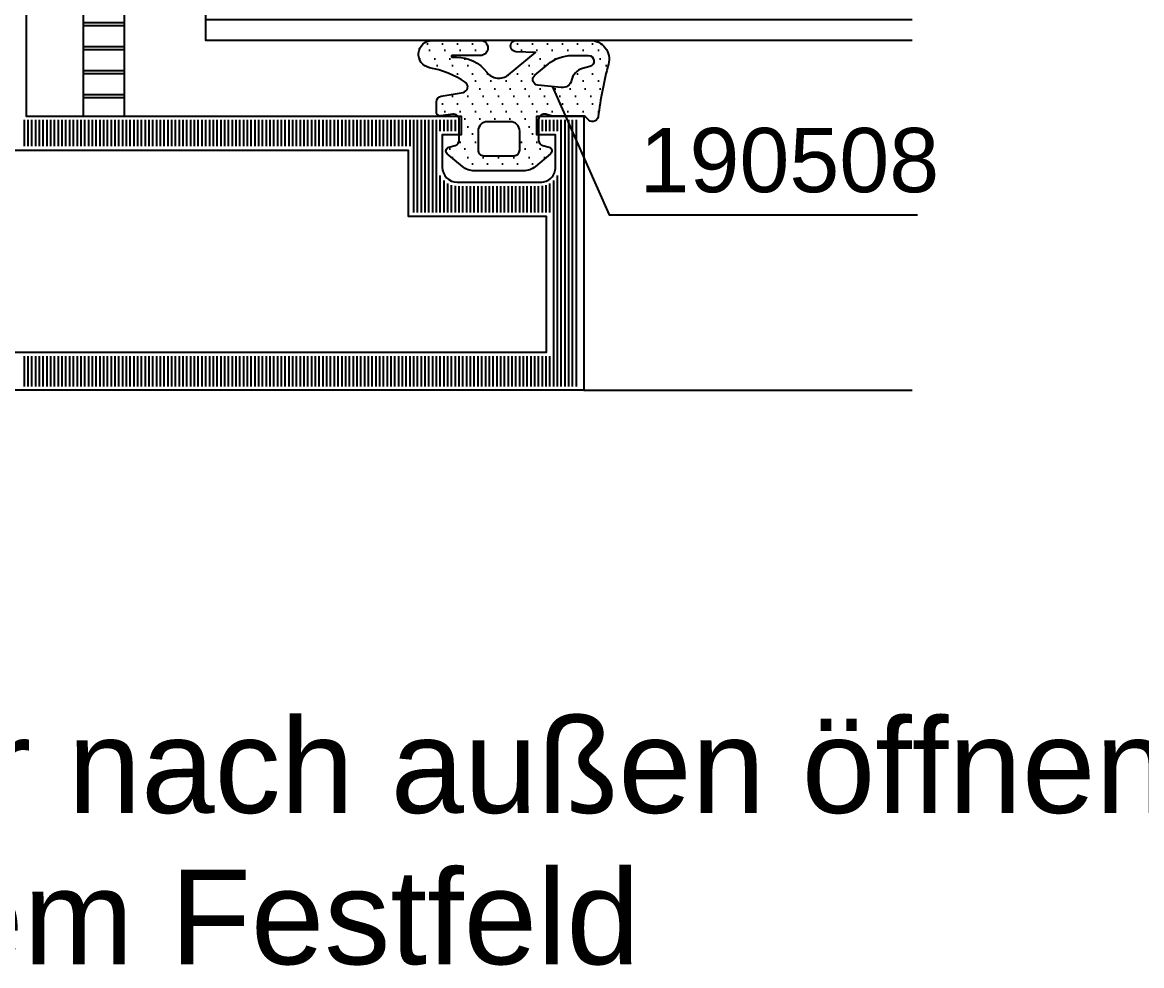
# Model space of a CAD drawing. Extents: x -247 to 191, y 24 to 414.
# Drawn here: x 45.64 to 75.24, y 37.54 to 62.48 of the extents above; entities that cross this region are included whole.
import ezdxf

# ---------------------------------------------------------------- set-up
doc = ezdxf.new("R2010")
doc.units = 0
doc.header["$LTSCALE"] = 6
doc.linetypes.add('AUSGEZOGEN', pattern=[0])
doc.layers.get('0').update_dxf_attribs({"color": 4, "linetype": 'CONTINUOUS'})
for name, color, linetype in [('01TXT', 7, 'CONTINUOUS'), ('CONST18', 3, 'AUSGEZOGEN'), ('CONST25', 3, 'CONTINUOUS'), ('DICHT_PAR', 3, 'CONTINUOUS'), ('DICHT_SCH', 3, 'CONTINUOUS'), ('KH_NOR', 7, 'CONTINUOUS'), ('KH_SCH', 3, 'CONTINUOUS'), ('PNR', 7, 'CONTINUOUS')]:
    doc.layers.add(name, color=color, linetype=linetype)
doc.styles.add('SWISS', font='swiss.ttf')
doc.styles.add('SWISSL', font='swissl.ttf')

# ---------------------------------------------------------------- blocks, each defined once
blk = doc.blocks.new('STREIFEN')
at = {"layer": 'DICHT_SCH'}
h = blk.add_hatch(dxfattribs=at)
h.set_pattern_fill('LINE', color=256, scale=0.4, angle=90, style=0)
h.set_pattern_definition([(90, (-94.31533518184392, -226.5009291368289), (-1.27, 7.776250346772095e-17), [])])
h.paths.add_polyline_path([(0, 2.199999999999989), (0, 0), (24, 0), (24, 2.199999999999989)])
at = {"layer": 'DICHT_PAR'}
blk.add_lwpolyline([(0, 2.199999999999989), (0, 0), (24, 0), (24, 2.199999999999989)], close=True, dxfattribs=at)
blk = doc.blocks.new('LL199162')
blk.add_blockref('STREIFEN', (0, 0))
blk = doc.blocks.new('*X59')
at = {"color": 0}
for p, q in [((0.2000126093457786, 66.60000000000001), (14.30001272975318, 66.60000000000001)), ((0.200012550459316, 66.4), (14.30001272771285, 66.4)), ((0.2000124326863909, 66), (14.30001272363218, 66)), ((0.2000123737999283, 65.8), (14.30001272159185, 65.8)), ((0.2000124915728535, 66.2), (14.30001272567252, 66.2)), ((0.2000121971405406, 65.2), (1.800012727272519, 65.2)), ((0.2000123149134657, 65.60000000000001), (11.3641228238881, 65.60000000000001)), ((0.2000122560270031, 65.4), (11.08586987762214, 65.4)), ((9.400012727270932, 65.20000000000013), (10.93398731853494, 65.2)), ((13.70001272724381, 65.60000000000001), (14.30001271955152, 65.60000000000001)), ((13.70001272726022, 65.4), (14.30001271751118, 65.4)), ((13.70001272727663, 65.2), (14.30001271547085, 65.2)), ((0.2000120204811528, 64.60000000000001), (1.800012727272521, 64.60000000000001)), ((0.200012138254078, 65), (1.80001272727252, 65)), ((0.2000120793676154, 64.8), (1.80001272727252, 64.8)), ((9.400012727272337, 65), (10.84607352273583, 65)), ((9.400012727273742, 64.8), (10.80502528904698, 64.8)), ((9.400012727275145, 64.60000000000001), (10.80001272727219, 64.60000000000001)), ((13.70001272729303, 65), (14.30001271343052, 65)), ((13.70001272730944, 64.8), (14.30001271139018, 64.8)), ((0.2000118438217651, 64), (1.800012727272523, 64)), ((0.2000119027082277, 64.2), (1.800012727272522, 64.2)), ((0.2000119615946903, 64.4), (1.800012727272521, 64.4)), ((9.40001272727655, 64.4), (10.8000127272722, 64.4)), ((9.400012727277955, 64.2), (10.80001272727222, 64.2)), ((9.40001272727936, 64), (10.80001272727223, 64)), ((0.2000117260488399, 63.6), (1.800012727272524, 63.6)), ((0.2000116671623774, 63.40000000000001), (1.800012727272524, 63.40000000000001)), ((0.2000117849353025, 63.8), (1.800012727272523, 63.8)), ((9.400012727280766, 63.8), (10.80001272727225, 63.8)), ((9.40001272728217, 63.6), (10.80001272727226, 63.6)), ((9.400012727283576, 63.40000000000001), (10.80001272727228, 63.40000000000001)), ((0.2000115493894522, 63), (1.800012727272525, 63)), ((0.2000114905029896, 62.8), (1.800012727272526, 62.8)), ((0.2000116082759148, 63.2), (1.800012727272525, 63.2)), ((9.400012727284981, 63.2), (10.8000127272723, 63.2)), ((9.400012727286386, 63), (10.80001272727231, 63)), ((9.400012727287791, 62.8), (10.80001272727233, 62.8)), ((0.2000113138436019, 62.2), (1.800012727272528, 62.2)), ((0.200011431616527, 62.6), (1.800012727272527, 62.6)), ((0.2000113727300645, 62.40000000000001), (1.800012727272527, 62.40000000000001)), ((9.400012727289196, 62.6), (10.80001272727234, 62.6)), ((9.400012727290601, 62.40000000000001), (10.80001272727236, 62.40000000000001)), ((9.400012727292006, 62.2), (10.80001272727237, 62.2)), ((0.2000111371842141, 61.6), (1.800012727272529, 61.6)), ((0.2000111960706767, 61.8), (1.800012727272529, 61.8)), ((0.2000112549571393, 62), (1.800012727272528, 62)), ((9.400012727293412, 62), (10.80001272727239, 62)), ((9.400012727294817, 61.8), (10.8000127272724, 61.8)), ((9.40001272729622, 61.6), (10.80001272727242, 61.6)), ((0.200011019411289, 61.2), (1.800012727272531, 61.2)), ((0.2000109605248264, 61), (1.800012727272531, 61)), ((0.2000110782977516, 61.40000000000001), (1.80001272727253, 61.40000000000001)), ((9.400012727297625, 61.40000000000001), (10.80001272727243, 61.40000000000001)), ((9.40001272729903, 61.2), (10.80001272727245, 61.2)), ((9.400012727300435, 61), (10.80001272727247, 61)), ((0.2000108427519013, 60.6), (1.800012727272533, 60.6)), ((0.2000107838654387, 60.40000000000001), (1.800012727272533, 60.40000000000001)), ((0.2000109016383639, 60.8), (1.800012727272532, 60.8)), ((9.40001272730184, 60.8), (10.80001272727248, 60.8)), ((9.400012727303245, 60.6), (10.8000127272725, 60.6)), ((9.40001272730465, 60.40000000000001), (10.80001272727251, 60.40000000000001)), ((0.200010607206051, 59.8), (1.800012727272535, 59.8)), ((0.2000107249789761, 60.2), (1.800012727272534, 60.2)), ((0.2000106660925135, 60), (1.800012727272534, 60)), ((9.400012727306056, 60.2), (10.80502530090539, 60.2)), ((9.40001272730746, 60), (10.84607355580197, 60)), ((9.400012727308866, 59.8), (10.93398737103433, 59.8)), ((13.70001272726021, 60.2), (14.30001273374893, 60.2)), ((13.70001272729303, 60), (14.30001273369232, 60)), ((13.70001272732585, 59.8), (14.30001273363571, 59.8)), ((0.2000105483195884, 59.6), (1.800012727272535, 59.6)), ((0.2000104894331258, 59.40000000000001), (1.800012727272536, 59.40000000000001)), ((9.400012727310271, 59.6), (11.08586994965625, 59.6)), ((9.400012727311676, 59.40000000000001), (11.36412291960579, 59.40000000000001)), ((13.70001272735866, 59.6), (14.3000127335791, 59.6)), ((13.70001272739148, 59.40000000000001), (14.30001273352249, 59.40000000000001)), ((0.2000103127737381, 58.8), (1.800012727272538, 58.8)), ((0.2000104305466632, 59.2), (1.800012727272537, 59.2)), ((0.2000103716602006, 59), (1.800012727272537, 59)), ((9.400012727313081, 59.2), (14.30001273346588, 59.2)), ((9.400012727314486, 59), (14.30001273340927, 59)), ((9.40001272731589, 58.8), (14.30001273335266, 58.8)), ((0.2000101361143503, 58.2), (1.800012727272539, 58.2)), ((0.2000101950008129, 58.40000000000001), (1.800012727272539, 58.40000000000001)), ((0.2000102538872755, 58.6), (1.800012727272538, 58.6)), ((9.400012727317295, 58.6), (14.30001273329606, 58.6)), ((9.4000127273187, 58.40000000000001), (14.30001273323945, 58.40000000000001)), ((9.400012727320105, 58.2), (14.30001273318284, 58.2)), ((0.2000100183414252, 57.8), (1.800012727272541, 57.8)), ((0.2000099594549626, 57.6), (1.800012727272541, 57.6)), ((0.2000100772278877, 58), (1.80001272727254, 58)), ((9.40001272732151, 58), (14.30001273312623, 58)), ((12.90001272727256, 57.8), (14.30001273306962, 57.8)), ((12.90001272727257, 57.6), (14.30001273301301, 57.6)), ((0.2000098416820374, 57.2), (1.800012727272542, 57.2)), ((0.2000097827955749, 57), (1.800012727272543, 57)), ((0.2000099005685, 57.40000000000001), (1.800012727272542, 57.40000000000001)), ((12.90001272727257, 57.40000000000001), (14.3000127329564, 57.40000000000001)), ((12.90001272727257, 57.2), (14.30001273289979, 57.2)), ((12.90001272727257, 57), (14.30001273284318, 57)), ((0.2000096061361871, 56.40000000000001), (1.800012727272545, 56.40000000000001)), ((0.2000097239091123, 56.8), (1.800012727272543, 56.8)), ((0.2000096650226497, 56.6), (1.800012727272544, 56.6)), ((12.90001272727257, 56.8), (14.30001273278657, 56.8)), ((12.90001272727257, 56.6), (14.30001273272996, 56.6)), ((12.90001272727257, 56.40000000000001), (14.30001273267336, 56.40000000000001)), ((0.2000094294767994, 55.8), (1.800012727272546, 55.8)), ((0.2000095472497245, 56.2), (1.800012727272545, 56.2)), ((0.200009488363262, 56), (1.800012727272546, 56)), ((12.90001272727257, 56.2), (14.30001273261675, 56.2)), ((12.90001272727257, 56), (14.30001273256014, 56)), ((12.90001272727257, 55.8), (14.30001273250353, 55.8)), ((0.2000093117038742, 55.40000000000001), (1.800012727272548, 55.40000000000001)), ((0.2000092528174116, 55.2), (1.800012727272548, 55.2)), ((0.2000093705903368, 55.6), (1.800012727272547, 55.6)), ((12.90001272727258, 55.6), (14.30001273244692, 55.6)), ((12.90001272727258, 55.40000000000001), (14.30001273239031, 55.40000000000001)), ((12.90001272727258, 55.2), (14.3000127323337, 55.2)), ((0.2000091350444865, 54.8), (1.800012727272549, 54.8)), ((0.2000090761580239, 54.6), (1.80001272727255, 54.6)), ((0.2000091939309491, 55), (1.800012727272549, 55)), ((12.90001272727258, 55), (14.30001273227709, 55)), ((12.90001272727258, 54.8), (14.30001273222048, 54.8)), ((12.90001272727258, 54.6), (14.30001273216387, 54.6)), ((0.2000088994986362, 54), (1.800012727272552, 54)), ((0.2000090172715613, 54.40000000000001), (1.800012727272551, 54.40000000000001)), ((0.2000089583850987, 54.2), (1.800012727272551, 54.2)), ((12.90001272727258, 54.40000000000001), (14.30001273210726, 54.40000000000001)), ((12.90001272727258, 54.2), (14.30001273205066, 54.2)), ((12.90001272727259, 54), (14.30001273199405, 54)), ((0.2000087228392484, 53.40000000000001), (1.800012727272553, 53.40000000000001)), ((0.2000088406121736, 53.8), (1.800012727272552, 53.8)), ((0.200008781725711, 53.6), (1.800012727272553, 53.6)), ((12.90001272727259, 53.8), (14.30001273193744, 53.8)), ((12.90001272727259, 53.6), (14.30001273188083, 53.6)), ((12.90001272727259, 53.40000000000001), (14.30001273182422, 53.40000000000001)), ((0.2000085461798607, 52.8), (1.800012727272555, 52.8)), ((0.2000086050663233, 53), (1.800012727272555, 53)), ((0.2000086639527859, 53.2), (1.800012727272554, 53.2)), ((12.90001272727259, 53.2), (14.30001273176761, 53.2)), ((12.90001272727259, 53), (14.300012731711, 53)), ((12.90001272727259, 52.8), (14.30001273165439, 52.8)), ((0.2000084284069356, 52.40000000000001), (1.800012727272556, 52.40000000000001)), ((0.200008369520473, 52.2), (1.800012727272557, 52.2)), ((0.2000084872933981, 52.6), (1.800012727272556, 52.6)), ((12.90001272727259, 52.6), (14.30001273159778, 52.6)), ((12.90001272727259, 52.40000000000001), (14.30001273154117, 52.40000000000001)), ((12.90001272727259, 52.2), (14.30001273148456, 52.2)), ((0.2000081928610852, 51.6), (1.800012727272559, 51.6)), ((0.2000083106340104, 52), (1.800012727272557, 52)), ((0.2000082517475478, 51.8), (1.800012727272558, 51.8)), ((12.9000127272726, 52), (14.30001273142796, 52)), ((12.9000127272726, 51.8), (14.30001273137135, 51.8)), ((12.9000127272726, 51.6), (14.30001273131474, 51.6)), ((0.2000080162016975, 51), (1.80001272727256, 51)), ((0.2000081339746227, 51.40000000000001), (1.800012727272559, 51.40000000000001)), ((0.2000080750881601, 51.2), (1.80001272727256, 51.2)), ((12.9000127272726, 51.40000000000001), (14.30001273125813, 51.40000000000001)), ((12.9000127272726, 51.2), (14.30001273120152, 51.2)), ((12.9000127272726, 51), (14.30001273114491, 51)), ((0.2000078395423098, 50.40000000000001), (1.800012727272562, 50.40000000000001)), ((0.2000078984287723, 50.6), (1.800012727272561, 50.6)), ((0.2000079573152349, 50.8), (1.800012727272561, 50.8)), ((12.9000127272726, 50.8), (14.3000127310883, 50.8)), ((12.9000127272726, 50.6), (14.30001273103169, 50.6)), ((12.90001272727261, 50.40000000000001), (14.30001273097508, 50.40000000000001)), ((0.2000077217693846, 50), (1.800012727272563, 50)), ((0.200007662882922, 49.8), (1.800012727272564, 49.8)), ((0.2000077806558472, 50.2), (1.800012727272563, 50.2)), ((12.90001272727261, 50.2), (14.30001273091847, 50.2)), ((12.90001272727261, 50), (14.30001273086186, 50)), ((12.90001272727261, 49.8), (14.30001273080526, 49.8)), ((0.2000075451099969, 49.40000000000001), (1.800012727272565, 49.40000000000001)), ((0.2000074862235343, 49.2), (1.800012727272566, 49.2)), ((0.2000076039964594, 49.6), (1.800012727272564, 49.6)), ((12.90001272727261, 49.6), (14.30001273074865, 49.6)), ((12.90001272727261, 49.40000000000001), (14.30001273069204, 49.40000000000001)), ((12.90001272727261, 49.2), (14.30001273063543, 49.2)), ((0.2000073095641466, 48.6), (1.800012727272567, 48.6)), ((0.2000074273370717, 49), (1.800012727272566, 49)), ((0.2000073684506091, 48.8), (1.800012727272567, 48.8)), ((12.90001272727261, 49), (14.30001273057882, 49)), ((12.90001272727261, 48.8), (14.30001273052221, 48.8)), ((12.90001272727261, 48.6), (14.3000127304656, 48.6)), ((0.2000071329047588, 48), (1.800012727272569, 48)), ((0.2000071917912214, 48.2), (1.800012727272569, 48.2)), ((0.200007250677684, 48.40000000000001), (1.800012727272568, 48.40000000000001)), ((12.90001272727262, 48.40000000000001), (14.30001273040899, 48.40000000000001)), ((12.90001272727262, 48.2), (14.30001273035238, 48.2)), ((12.90001272727262, 48), (14.30001273029577, 48)), ((0.2000070151318337, 47.6), (1.80001272727257, 47.6)), ((0.2000069562453711, 47.40000000000001), (1.800012727272571, 47.40000000000001)), ((0.2000070740182962, 47.8), (1.80001272727257, 47.8)), ((12.90001272727262, 47.8), (14.30001273023916, 47.8)), ((12.90001272727262, 47.6), (14.30001273018256, 47.6)), ((12.90001272727262, 47.40000000000001), (14.30001273012595, 47.40000000000001)), ((0.2000068384724459, 47), (1.800012727272572, 47)), ((0.2000067795859833, 46.8), (1.800012727272573, 46.8)), ((0.2000068973589085, 47.2), (1.800012727272571, 47.2)), ((12.90001272727262, 47.2), (14.30001273006934, 47.2)), ((12.90001272727262, 47), (14.30001273001273, 47)), ((12.90001272727262, 46.8), (14.30001272995612, 46.8)), ((0.2000066029265956, 46.2), (1.800012727272574, 46.2)), ((0.2000067206995208, 46.6), (1.800012727272573, 46.6)), ((0.2000066618130582, 46.40000000000001), (1.800012727272574, 46.40000000000001)), ((12.90001272727262, 46.6), (14.30001272989951, 46.6)), ((12.90001272727263, 46.40000000000001), (14.3000127298429, 46.40000000000001)), ((12.90001272727263, 46.2), (14.30001272978629, 46.2)), ((0.2000064262672079, 45.6), (1.800012727272576, 45.6)), ((0.200006544040133, 46), (1.800012727272575, 46)), ((0.2000064851536704, 45.8), (1.800012727272575, 45.8)), ((12.90001272727263, 46), (14.30001272972968, 46)), ((12.90001272727263, 45.8), (14.30001272967307, 45.8)), ((12.90001272727263, 45.6), (14.30001272961647, 45.6)), ((0.2000062496078202, 45), (1.800012727272578, 45)), ((0.2000063084942827, 45.2), (1.800012727272577, 45.2)), ((0.2000063673807453, 45.40000000000001), (1.800012727272577, 45.40000000000001)), ((12.90001272727263, 45.40000000000001), (14.30001272955986, 45.40000000000001)), ((12.90001272727263, 45.2), (14.30001272950325, 45.2)), ((12.90001272727263, 45), (14.30001272944664, 45)), ((0.200006131834895, 44.6), (1.800012727272579, 44.6)), ((0.2000061907213576, 44.8), (1.800012727272578, 44.8)), ((12.90001272727264, 44.8), (14.30001272939003, 44.8)), ((12.90001272727264, 44.6), (14.30001272933342, 44.6)), ((0.2000060140619698, 44.2), (1.80001272727258, 44.2)), ((0.2000059551755073, 44), (1.800012727272581, 44)), ((0.2000060729484324, 44.40000000000001), (1.800012727272579, 44.40000000000001)), ((12.90001272727264, 44.40000000000001), (14.30001272927681, 44.40000000000001)), ((12.90001272727264, 44.2), (14.3000127292202, 44.2)), ((12.90001272727264, 44), (14.30001272916359, 44)), ((0.2000058374025821, 43.6), (1.800012727272582, 43.6)), ((0.2000057785161195, 43.40000000000001), (1.800012727272583, 43.40000000000001)), ((0.2000058962890447, 43.8), (1.800012727272581, 43.8)), ((12.90001272727264, 43.8), (14.30001272910698, 43.8)), ((12.90001272727264, 43.6), (14.30001272905037, 43.6)), ((12.90001272727264, 43.40000000000001), (14.30001272899377, 43.40000000000001)), ((0.2000056018567318, 42.8), (1.800012727272584, 42.8)), ((0.2000057196296569, 43.2), (1.800012727272583, 43.2)), ((0.2000056607431944, 43), (1.800012727272584, 43)), ((12.90001272727264, 43.2), (14.30001272893716, 43.2)), ((12.90001272727264, 43), (14.30001272888055, 43)), ((12.90001272727265, 42.8), (14.30001272882394, 42.8)), ((0.200005425197344, 42.2), (1.800012727272586, 42.2)), ((0.2000055429702692, 42.6), (1.800012727272585, 42.6)), ((0.2000054840838066, 42.40000000000001), (1.800012727272585, 42.40000000000001)), ((12.90001272727265, 42.6), (14.30001272876733, 42.6)), ((12.90001272727265, 42.40000000000001), (14.30001272871072, 42.40000000000001)), ((12.90001272727265, 42.2), (14.30001272865411, 42.2)), ((0.2000052485379563, 41.6), (1.800012727272588, 41.6)), ((0.2000053074244189, 41.8), (1.800012727272587, 41.8)), ((0.2000053663108815, 42), (1.800012727272587, 42)), ((12.90001272727265, 42), (14.3000127285975, 42)), ((12.90001272727265, 41.8), (14.30001272854089, 41.8)), ((12.90001272727265, 41.6), (14.30001272848428, 41.6)), ((0.2000051307650312, 41.2), (1.800012727272589, 41.2)), ((0.2000050718785686, 41), (1.800012727272589, 41)), ((0.2000051896514937, 41.40000000000001), (1.800012727272588, 41.40000000000001)), ((12.90001272727265, 41.40000000000001), (14.30001272842767, 41.40000000000001)), ((12.90001272727265, 41.2), (14.30001272837107, 41.2)), ((12.90001272727266, 41), (14.30001272831446, 41)), ((0.2000048952191808, 40.40000000000001), (1.800012727272591, 40.40000000000001)), ((0.200005012992106, 40.8), (1.80001272727259, 40.8)), ((0.2000049541056434, 40.6), (1.800012727272591, 40.6)), ((12.90001272727266, 40.8), (14.30001272825785, 40.8)), ((12.90001272727266, 40.6), (14.30001272820124, 40.6)), ((12.90001272727266, 40.40000000000001), (14.30001272814463, 40.40000000000001)), ((0.2000047185597931, 39.8), (1.800012727272593, 39.8)), ((0.2000048363327183, 40.2), (1.800012727272592, 40.2)), ((0.2000047774462557, 40), (1.800012727272592, 40)), ((12.90001272727266, 40.2), (14.30001272808802, 40.2)), ((12.90001272727266, 40), (14.30001272803141, 40)), ((12.90001272727266, 39.8), (14.3000127279748, 39.8)), ((0.2000045419004054, 39.2), (1.800012727272595, 39.2)), ((0.2000046007868679, 39.40000000000001), (1.800012727272594, 39.40000000000001)), ((0.2000046596733305, 39.6), (1.800012727272593, 39.6)), ((12.90001272727266, 39.6), (14.30001272791819, 39.6)), ((12.90001272727266, 39.40000000000001), (14.30001272786158, 39.40000000000001)), ((12.90001272727267, 39.2), (14.30001272780497, 39.2)), ((0.2000044241274802, 38.8), (1.800012727272596, 38.8)), ((0.2000043652410176, 38.6), (1.800012727272596, 38.6)), ((0.2000044830139428, 39), (1.800012727272595, 39)), ((12.90001272727267, 39), (14.30001272774837, 39)), ((12.90001272727267, 38.8), (14.30001272769176, 38.8)), ((12.90001272727267, 38.6), (14.30001272763515, 38.6)), ((0.2000042474680925, 38.2), (1.800012727272598, 38.2)), ((0.2000041885816299, 38), (1.800012727272598, 38)), ((0.200004306354555, 38.40000000000001), (1.800012727272597, 38.40000000000001)), ((12.90001272727267, 38.40000000000001), (14.30001272757854, 38.40000000000001)), ((12.90001272727267, 38.2), (14.30001272752193, 38.2)), ((12.90001272727267, 38), (14.30001272746532, 38)), ((0.2000040119222422, 37.4), (1.8000127272726, 37.4)), ((0.2000041296951673, 37.8), (1.800012727272599, 37.8)), ((0.2000040708087047, 37.6), (1.800012727272599, 37.6)), ((12.90001272727267, 37.8), (14.30001272740871, 37.8)), ((12.90001272727267, 37.6), (14.3000127273521, 37.6)), ((12.90001272727268, 37.4), (14.30001272729549, 37.4))]:
    blk.add_line(p, q, dxfattribs=at)
blk = doc.blocks.new('B-LL132342')
at = {"layer": 'KH_NOR'}
blk.add_lwpolyline([(20.7000127273235, 37.50000000005127), (14.5000127273238, 37.49999999994873), (14.50001273383384, 60.50000000686898), (13.50001272721098, 60.49999999993847), (13.50001272737507, 59.49999999993847), (11.80001272727236, 59.5, -0.41421348000001), (11.00001272727252, 60.30000000000007), (11.00001272727218, 64.70000000000005, -0.414213569999992), (11.8000127272727, 65.5), (13.50001272725202, 65.5000000000205), (13.50001272733405, 64.49999999993847), (14.50001270832968, 64.50000001925048), (14.50001273383385, 67.00000000686899), (1.272711869504395e-05, 66.99999999984618), (-6.999846268779064e-06, -1.538283944668706e-10)], format="xyb", dxfattribs=at)
blk.add_lwpolyline([(2.00001272727269, 6.300000000000068), (20.70001272727256, 6.300000000000068), (20.70001272727256, 35.70000000000005), (13.70001272727268, 35.70000000000005, -0.414213562373095), (12.70001272727268, 36.70000000000005), (12.70001272727256, 57.70000000000005), (9.200012727323617, 57.69999999994877), (9.200012727272338, 65.00000000000011), (2.000012727272519, 65), (2.00001272727269, 6.300000000000068)], format="xyb", close=True, dxfattribs=at)
at = {"layer": 'KH_SCH'}
blk.add_blockref('*X59', (0, 0), dxfattribs=at)
blk = doc.blocks.new('*U61')
at = {"layer": 'CONST25'}
for p, q in [((0, 9.999999999999773), (37.35660389312687, 9.999999999999773)), ((0, 8.888888888888687), (37.35660389312687, 8.888888888888687)), ((0, 7.777777777777601), (37.35660389312687, 7.777777777777601)), ((0, 6.666666666666515), (37.35660389312687, 6.666666666666515)), ((0, 5.555555555555429), (37.35660389312687, 5.555555555555429)), ((0, 4.444444444444343), (37.35660389312687, 4.444444444444343)), ((0, 3.333333333333258), (37.35660389312687, 3.333333333333258)), ((0, 2.222222222222172), (37.35660389312687, 2.222222222222172)), ((0, 1.111111111111086), (37.35660389312687, 1.111111111111086))]:
    blk.add_line(p, q, dxfattribs=at)
blk.add_lwpolyline([(37.35660389312687, 0), (0, 0), (0, 10), (37.35660389312687, 10)], dxfattribs=at)

msp = doc.modelspace()

# ---------------------------------------------------------------- hatches: boundary and pattern name
h = msp.add_hatch()
h.set_pattern_fill('DOTS', color=3, scale=0.25, style=0)
h.set_pattern_definition([(0, (0, 0), (0.1984375, 0.396875), [0, -0.396875])])
edge = h.paths.add_edge_path()
edge.add_arc((60.66130037055134, 61.501867425009), 0.5000000000000142, -15.2232402070195, 90.00000000000318, ccw=False)
edge.add_arc((70.79285606780738, 58.74477127989554), 10.00000000000002, 164.7767597929774, 172.8855443438187)
edge.add_arc((60.72100374154974, 60.00186742500901), 0.1500000000000077, 210.0000000000004, 352.88554434381933, ccw=False)
edge.add_arc((60.46119612041443, 59.85186742500906), 0.1499999999999508, 29.99999999998702, 89.99999999998914)
edge.add_line((60.46119612041446, 60.00186742500901), (59.65235415656628, 60.001867425009))
edge.add_line((59.65235415656628, 60.001867425009), (59.48482659831518, 60.04675629895236))
edge.add_arc((59.44600374154976, 59.90186742500897), 0.1500000000000369, 74.99999999998683, 179.9999999999891)
edge.add_line((59.29600374154973, 59.901867425009), (59.29600374154973, 59.36696647320585))
edge.add_arc((59.44600374146954, 59.36696647314431), 0.1499999999198138, 179.9999999764934, 255.0000000234986)
edge.add_line((59.40718088478434, 59.22207759926248), (59.57188564605997, 59.17794509148912))
edge.add_arc((59.54600374154975, 59.0813525088602), 0.1000000000000069, -49.99999999998158, 75.00000000001933, ccw=False)
edge.add_line((59.61028250251843, 59.00474806454832), (59.20996906104119, 58.66884520344951))
edge.add_arc((58.88857525619795, 59.05186742500897), 0.4999999999999665, 270.0000000000008, 309.9999999999998, ccw=False)
edge.add_line((58.88857525619795, 58.55186742500901), (57.60343222690153, 58.55186742500901))
edge.add_arc((57.60343222690152, 59.05186742500905), 0.5000000000000426, 230.0000000000023, 270.0000000000016, ccw=False)
edge.add_line((57.28203842205824, 58.66884520344951), (56.88172498058111, 59.00474806454832))
edge.add_arc((56.94600374145944, 59.08135250888024), 0.0999999999572804, 104.99999995300789, 230.0000000470236, ccw=False)
edge.add_line((56.92012183703946, 59.17794509148912), (57.08482659831509, 59.22207759926249))
edge.add_arc((57.04600374154971, 59.36696647320585), 0.1499999999999984, 285.0000000000002, 360)
edge.add_line((57.1960037415497, 59.36696647320585), (57.1960037415497, 59.90186742500901))
edge.add_arc((57.04600374154974, 59.90186742500904), 0.1499999999999631, 359.9999999999864, 458.583936804503)
edge.add_line((57.0236150214298, 60.05018716479906), (56.71092955496306, 60.0029875984823))
edge.add_arc((56.69600374147918, 60.10186742492694), 0.09999999992938549, 179.9999999529787, 278.5839368515098, ccw=False)
edge.add_line((56.59600374154979, 60.101867425009), (56.59600374154979, 60.37600248033242))
edge.add_arc((56.74600374154976, 60.37600248033245), 0.1499999999999702, 100.00000000000892, 180.0000000000109, ccw=False)
edge.add_line((56.71995651489971, 60.52372364328424), (57.29705096819976, 60.62548096581826))
edge.add_arc((57.27100374154971, 60.77320212877008), 0.1499999999999958, 280.0000000000043, 416.2873842862256)
edge.add_arc((55.96668888523205, 58.81839708591072), 2.499999999999849, 56.2873842862205, 79.8076936640642)
edge.add_arc((56.48480821921287, 61.63657079117213), 0.3655571821432495, 92.16336547930132, 258.0425765521025, ccw=False)
edge.add_line((56.47100884517033, 62.00186742500901), (57.75467070461582, 62.00184870694299))
edge.add_arc((57.7546677882612, 61.80184870696425), 0.1999999999999991, -90.00083547405569, 89.99916452594431, ccw=False)
edge.add_line((57.75466487190658, 61.60184870698551), (57.01606326668661, 61.60185789281606))
edge.add_arc((57.01606312362587, 61.57885486510853), 0.02300302770798346, 89.99964366530209, 270.000356334698)
edge.add_line((57.01606326668661, 61.55585183740098), (57.12224431934067, 61.55585183740098))
edge.add_arc((57.13051483794705, 60.55588603872481), 1.000000000000039, 37.17650383954441, 90.4738712128833, ccw=False)
edge.add_arc((58.24600374154974, 61.401867425009), 0.3999999999999833, 217.1765038395437, 309.5780367572349)
edge.add_line((58.50085517410503, 61.09356441282049), (59.21104049870962, 61.68062240511979))
edge.add_line((59.21104049870962, 61.68062240511979), (58.70350422853437, 61.70186742500901))
edge.add_arc((58.70350422841131, 61.85186742500901), 0.1499999999999986, 89.99999995299498, 270.000000047005, ccw=False)
edge.add_line((58.70350422853437, 62.00186742500901), (60.66130037055132, 62.00186742500901))
edge = h.paths.add_edge_path(flags=16)
edge.add_line((60.18186725741259, 61.60186742500902), (60.61130037055136, 61.60186742500902))
edge.add_arc((60.61130037055135, 61.45186742500901), 0.1500000000000057, -75.00000000000227, 89.99999999999733, ccw=False)
edge.add_line((60.65012322731673, 61.30697855106565), (60.45556797042087, 61.25484762709718))
edge.add_arc((60.55909558846188, 60.86847729658155), 0.4000000000000041, 104.9999999999996, 168.157880686799)
edge.add_arc((59.92292967170894, 61.001867425009), 0.2499999999999968, 263.97099583977115, 348.1578806868017, ccw=False)
edge.add_line((59.8966716980014, 60.75325021157282), (59.27501893243129, 60.81890673530245))
edge.add_arc((59.29077371652801, 60.96807706332563), 0.149999999948259, 129.57803671023, 263.97099588677634, ccw=False)
edge.add_line((59.19520442944759, 61.08369069293485), (59.54473867602439, 61.3726249554803))
edge.add_arc((60.18186725741263, 60.60186742500908), 0.9999999999999447, 90.00000000000199, 129.5780367572375, ccw=False)
edge = h.paths.add_edge_path(flags=17)
edge.add_arc((57.9460037415497, 59.601867425009), 0.25, 90, 180)
edge.add_line((57.6960037415497, 59.601867425009), (57.6960037415497, 59.101867425009))
edge.add_arc((57.84600374142666, 59.10186742488596), 0.1499999998769539, 179.9999999530004, 270.0000000470131)
edge.add_line((57.84600374154974, 58.95186742500901), (58.64600374154975, 58.95186742500901))
edge.add_arc((58.64600374154974, 59.10186742500899), 0.1499999999999844, 270.0000000000027, 360.0000000000055)
edge.add_line((58.79600374154973, 59.101867425009), (58.79600374154973, 59.601867425009))
edge.add_arc((58.54600374154973, 59.601867425009), 0.25, 0, 90)
edge.add_line((58.54600374154973, 59.851867425009), (57.9460037415497, 59.851867425009))
at = {"layer": 'DICHT_PAR'}
h = msp.add_hatch(dxfattribs=at)
h.set_pattern_fill('LINE', color=256, scale=0.2, angle=-1.272221872585407e-14, style=0)
h.set_pattern_definition([(3.24609150156008e-14, (19.41770179500628, -5.468127992483204), (-1.555250069354419e-16, 0.635), [])])
h.paths.add_polyline_path([(47.24600374155904, 72.47786653297422), (47.24600374155904, 60.47786653297422), (48.346003741559, 60.47786660531878), (48.34600374156975, 72.47786653297422)])
at = {"layer": 'DICHT_SCH'}
h = msp.add_hatch(dxfattribs=at)
h.set_pattern_fill('DOTS', color=256, scale=6.5, angle=-180, style=0)
h.set_pattern_definition([(180, (58.6426149474035, 60.52722095847825), (-0.2031250000000002, 0.4062499999999999), [0, -0.40625])])
edge = h.paths.add_edge_path()
edge.add_arc((60.66130037055137, 61.50186742500901), 0.5000000000000004, 344.77675979297766, 450, ccw=False)
edge.add_arc((70.79285606780735, 58.74477127989558), 10.00000000000001, 524.7767597929777, 532.8855443438189)
edge.add_arc((60.72100374154974, 60.001867425009), 0.1500000000000008, 209.9999999999998, 352.8855443438186, ccw=False)
edge.add_arc((60.4611961204144, 59.851867425009), 0.1499999999999992, 390.0000000000001, 450.0000000000006)
edge.add_line((60.4611961204144, 60.001867425009), (59.65235415656625, 60.001867425009))
edge.add_line((59.65235415656628, 60.001867425009), (59.48482659831515, 60.04675629895236))
edge.add_arc((59.44600374154976, 59.90186742500899), 0.1500000000000076, 434.9999999999944, 539.9999999999968)
edge.add_line((59.29600374154973, 59.901867425009), (59.29600374154973, 59.36696647320584))
edge.add_arc((59.44600374146955, 59.36696647314432), 0.1499999999198121, 539.9999999764964, 615.0000000235023)
edge.add_line((59.4071808847844, 59.22207759926248), (59.57188564606003, 59.17794509148912))
edge.add_arc((59.54600374154973, 59.08135250886021), 0.09999999999999998, 309.99999999999886, 434.9999999999998, ccw=False)
edge.add_line((59.61028250251837, 59.00474806454832), (59.20996906104119, 58.66884520344951))
edge.add_arc((58.88857525619795, 59.05186742500901), 0.5000000000000001, 270, 309.9999999999991, ccw=False)
edge.add_line((58.88857525619795, 58.55186742500901), (57.60343222690155, 58.55186742500901))
edge.add_arc((57.60343222690153, 59.05186742500901), 0.5000000000000002, 230.0000000000007, 269.99999999999983, ccw=False)
edge.add_line((57.28203842205829, 58.66884520344951), (56.8817249805811, 59.00474806454832))
edge.add_arc((56.94600374145944, 59.08135250888024), 0.0999999999572925, 104.9999999529935, 230.0000000470069, ccw=False)
edge.add_line((56.92012183703946, 59.17794509148912), (57.08482659831509, 59.22207759926249))
edge.add_arc((57.04600374154973, 59.36696647320585), 0.1499999999999996, 285.0000000000001, 360.0000000000002)
edge.add_line((57.19600374154976, 59.36696647320585), (57.19600374154976, 59.90186742500901))
edge.add_arc((57.04600374154973, 59.901867425009), 0.1500000000000004, 360.0000000000002, 458.5839368045144)
edge.add_line((57.0236150214298, 60.05018716479906), (56.71092955496309, 60.0029875984823))
edge.add_arc((56.69600374147916, 60.10186742492696), 0.09999999992941365, 179.9999999529925, 278.58393685151873, ccw=False)
edge.add_line((56.59600374154974, 60.101867425009), (56.59600374154974, 60.37600248033242))
edge.add_arc((56.74600374154977, 60.37600248033242), 0.1499999999999968, 460.0000000000002, 540, ccw=False)
edge.add_line((56.71995651489971, 60.52372364328424), (57.29705096819978, 60.62548096581825))
edge.add_arc((57.27100374154975, 60.77320212877008), 0.1499999999999981, 280.0000000000004, 416.2873842862228)
edge.add_arc((55.96668888523203, 58.81839708591056), 2.500000000000001, 416.2873842862221, 439.8076936640658)
edge.add_arc((56.48480821921282, 61.63657079117213), 0.3655571821432552, 92.16336547929882, 258.04257655210097, ccw=False)
edge.add_line((56.47100884517033, 62.00186742500901), (57.75467070461585, 62.00184870694299))
edge.add_arc((57.7546677882612, 61.80184870696425), 0.2000000000000045, 269.99916452594334, 449.999164525943, ccw=False)
edge.add_line((57.75466487190658, 61.60184870698551), (57.01606326668657, 61.60185789281606))
edge.add_arc((57.01606312362583, 61.57885486510853), 0.02300302770798568, 449.9996436653043, 630.0003563347002)
edge.add_line((57.01606326668656, 61.55585183740098), (57.12224431934065, 61.55585183740098))
edge.add_arc((57.13051483794703, 60.55588603872486), 0.9999999999999978, 397.1765038395432, 450.473871212882, ccw=False)
edge.add_arc((58.24600374154971, 61.40186742500901), 0.3999999999999996, 217.1765038395432, 309.5780367572344)
edge.add_line((58.50085517410503, 61.09356441282049), (59.2110404987096, 61.68062240511978))
edge.add_line((59.21104049870956, 61.68062240511978), (58.70350422853436, 61.70186742500901))
edge.add_arc((58.70350422841136, 61.85186742500901), 0.1499999999999999, 89.99999995299532, 270.00000004700473, ccw=False)
edge.add_line((58.70350422853437, 62.00186742500901), (60.66130037055133, 62.00186742500901))
edge = h.paths.add_edge_path(flags=16)
edge.add_line((60.18186725741265, 61.60186742500901), (60.61130037055136, 61.60186742500901))
edge.add_arc((60.61130037055136, 61.45186742500901), 0.1500000000000008, 285.00000000000006, 450, ccw=False)
edge.add_line((60.65012322731673, 61.30697855106565), (60.45556797042087, 61.25484762709717))
edge.add_arc((60.5590955884619, 60.86847729658155), 0.3999999999999999, 465, 528.1578806867993)
edge.add_arc((59.92292967170891, 61.001867425009), 0.2500000000000001, 263.97099583976933, 348.15788068679905, ccw=False)
edge.add_line((59.8966716980014, 60.75325021157282), (59.27501893243132, 60.81890673530245))
edge.add_arc((59.29077371652801, 60.96807706332563), 0.1499999999482606, 129.5780367102292, 263.9709958867757, ccw=False)
edge.add_line((59.19520442944759, 61.08369069293485), (59.54473867602438, 61.3726249554803))
edge.add_arc((60.18186725741265, 60.60186742500901), 0.999999999999997, 450, 489.5780367572354, ccw=False)
edge = h.paths.add_edge_path(flags=16)
edge.add_arc((57.94600374154976, 59.601867425009), 0.2499999999999982, 450, 540)
edge.add_line((57.69600374154976, 59.601867425009), (57.69600374154976, 59.101867425009))
edge.add_arc((57.84600374142667, 59.10186742488594), 0.149999999876937, 539.9999999529938, 630.0000000470063)
edge.add_line((57.84600374154974, 58.95186742500901), (58.64600374154974, 58.95186742500901))
edge.add_arc((58.64600374154975, 59.101867425009), 0.1500000000000005, 270, 360.0000000000002)
edge.add_line((58.79600374154973, 59.101867425009), (58.79600374154973, 59.601867425009))
edge.add_arc((58.54600374154973, 59.601867425009), 0.25, 360.0000000000002, 450.0000000000002)
edge.add_line((58.54600374154973, 59.851867425009), (57.94600374154972, 59.851867425009))

# ---------------------------------------------------------------- linework, layer by layer
at = {"layer": 'CONST18'}
msp.add_lwpolyline([(60.49600374150361, 52.75186750274256), (69.17430568814399, 52.75186750274258)], dxfattribs=at)
at = {"layer": 'DICHT_PAR'}
for points in [[(60.66130037055132, 62.00186742500901, -0.4943569637722948), (61.14375540375403, 61.37057713238457, 0.03539601838339958), (60.86984884981956, 59.98328964946546, -0.7191390354989544), (60.59109993098207, 59.92686742500901, 0.2679491924311256), (60.46119612041446, 60.00186742500901), (59.65235415656628, 60.001867425009), (59.48482659831518, 60.04675629895236, 0.4931454260313171), (59.29600374154973, 59.901867425009), (59.29600374154973, 59.36696647320585, 0.3394542590921118), (59.40718088478434, 59.22207759926248), (59.57188564605997, 59.17794509148912, -0.6068148963146014), (59.61028250251843, 59.00474806454832), (59.20996906104119, 58.66884520344951, -0.1763269807084609), (58.88857525619795, 58.55186742500901), (57.60343222690153, 58.55186742500901, -0.1763269807084611), (57.28203842205824, 58.66884520344951), (56.88172498058111, 59.00474806454832, -0.6068148968758568), (56.92012183703946, 59.17794509148912), (57.08482659831509, 59.22207759926249, 0.339454258863376), (57.1960037415497, 59.36696647320585), (57.1960037415497, 59.90186742500901, 0.4588069095179975), (57.0236150214298, 60.05018716479906), (56.71092955496306, 60.0029875984823, -0.4588069100145539), (56.59600374154979, 60.101867425009), (56.59600374154979, 60.37600248033242, -0.3639702342662018), (56.71995651489971, 60.52372364328424), (57.29705096819976, 60.62548096581826, 0.6763345122321475), (57.35425788131465, 60.89797691873984, 0.102988530757243), (56.40907033814233, 61.27894553089616, -0.8837861257265126), (56.47100884517033, 62.00186742500901), (57.75467070461582, 62.00184870694299, -0.9999999999999972), (57.75466487190658, 61.60184870698551), (57.01606326668661, 61.60185789281606, 1.000006219233057), (57.01606326668661, 61.55585183740098), (57.12224431934067, 61.55585183740098, -0.2368386138423189), (57.9272926262347, 61.16015845749925, 0.426544051657322), (58.50085517410503, 61.09356441282049), (59.21104049870962, 61.68062240511979), (58.70350422853437, 61.70186742500901, -1.000000000820386), (58.70350422853437, 62.00186742500901), (60.66130037055132, 62.00186742500901)], [(60.18186725741259, 61.60186742500902), (60.61130037055136, 61.60186742500902, -0.8769764629927566), (60.65012322731673, 61.30697855106565), (60.45556797042087, 61.25484762709718, 0.282772991566958), (60.16760887046007, 60.95056352945998, -0.3847999234038062), (59.8966716980014, 60.75325021157282), (59.27501893243129, 60.81890673530245, -0.6643541298328625), (59.19520442944759, 61.08369069293485), (59.54473867602439, 61.3726249554803, -0.1744291887555947), (60.18186725741259, 61.60186742500902)], [(57.9460037415497, 59.851867425009, 0.414213562373095), (57.6960037415497, 59.601867425009), (57.6960037415497, 59.101867425009, 0.414213562853683), (57.84600374154974, 58.95186742500901), (58.64600374154975, 58.95186742500901, 0.4142135623730961), (58.79600374154973, 59.101867425009), (58.79600374154973, 59.601867425009, 0.414213562373095), (58.54600374154973, 59.851867425009), (57.9460037415497, 59.851867425009)]]:
    msp.add_lwpolyline(points, format="xyb", close=True, dxfattribs=at)
at = {"layer": 'PNR', "color": 3}
msp.add_lwpolyline([(59.65428858688834, 60.79472010233438), (61.16402037116542, 57.38686312584709), (69.31470115753702, 57.38686312584709)], dxfattribs=at)

# ---------------------------------------------------------------- block references
at = {"yscale": 0.5, "zscale": 0.5, "rotation": 270}
for name, p, xscale in [('B-LL132342', (26.99600374158052, 52.75186113918323), -0.5), ('LL199162', (47.24600374158052, 72.00187200751682), 0.5)]:
    msp.add_blockref(name, p, dxfattribs=dict(at, xscale=xscale))
at = {"xscale": 0.5, "yscale": 0.5, "zscale": 0.5}
msp.add_blockref('*U61', (50.49600374158047, 62.00183950610023), dxfattribs=at)

# ---------------------------------------------------------------- texts
at = {"layer": '01TXT', "color": 40, "style": 'SWISS'}
for s, p in [('Anschlagtür nach außen öffnend', (27.43137104998107, 41.57805569374204)), ('mit seitlichem Festfeld', (27.43137104998107, 37.57805569374204))]:
    msp.add_text(s, height=2.5, dxfattribs=at).set_placement(p)
at = {"layer": 'PNR', "color": 10, "style": 'SWISSL'}
msp.add_text('190508', height=1.7, dxfattribs=at).set_placement((61.9664098829942, 57.98686312584708))

doc.saveas('drawing.dxf')
